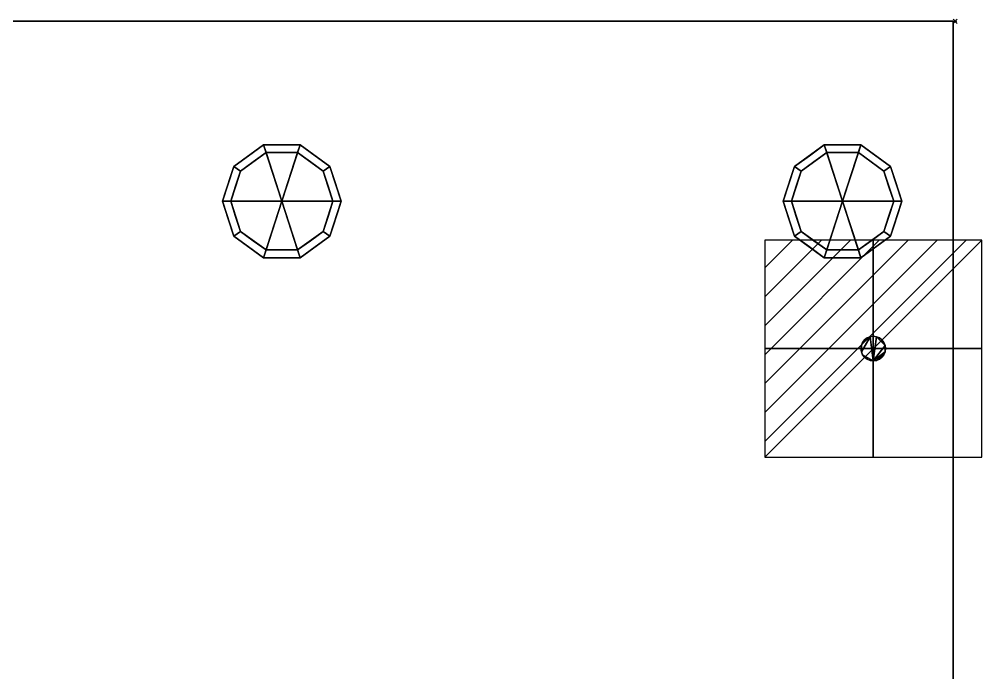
# Model space of a CAD drawing. Extents: x -1 to 1613, y -1132 to 1.
# Drawn here: x 1142.7 to 1613, y -318.5 to 1 of the extents above; entities that cross this region are included whole.
import ezdxf

# ---------------------------------------------------------------- set-up
doc = ezdxf.new("R2010")
doc.units = 0
doc.header["$PDMODE"] = 35
doc.linetypes.add('NASCOSTA', pattern=[9.525, 6.35, -3.175])
for name, color, linetype in [('IQ_200_2D', 1, 'Continuous'), ('IQ_200_3D', 1, 'Continuous'), ('IQ_CON_ELECTRICITY_INT', 7, 'Continuous'), ('IQ_INS_3D', 3, 'Continuous')]:
    doc.layers.add(name, color=color, linetype=linetype)

# ---------------------------------------------------------------- blocks, each defined once
blk = doc.blocks.new('*X0')
at = {"color": 0}
for p, q in [((286.774344, 2204.447934), (296.618251, 2214.291842)), ((286.774344, 2205.862148), (295.204037, 2214.291842)), ((286.774344, 2207.276361), (293.789824, 2214.291842)), ((286.774344, 2208.690575), (292.37561, 2214.291842)), ((286.774344, 2210.104788), (290.961397, 2214.291842)), ((286.774344, 2211.519002), (289.547183, 2214.291842)), ((286.774344, 2212.933216), (288.13297, 2214.291842))]:
    blk.add_line(p, q, dxfattribs=at)
blk = doc.blocks.new('ELECTRICITY')
for p, q in [((2.121, 2.121), (-2.121, 2.121)), ((-2.121, 2.121), (-2.121, -2.121)), ((-2.121, -2.121), (2.121, 2.121)), ((2.121, -2.121), (2.121, 2.121)), ((-2.121, -2.121), (2.121, -2.121))]:
    blk.add_line(p, q)
at = {"extrusion": (-1, 0, 0)}
for p, q in [((0, -2.121, 2.121), (0, 2.121, 2.121)), ((0, 2.121, -2.121), (0, -2.121, -2.121)), ((0, 2.121, 2.121), (0, 2.121, -2.121)), ((0, 2.121, -2.121), (0, -2.121, 2.121)), ((0, -2.121, -2.121), (0, -2.121, 2.121))]:
    blk.add_line(p, q, dxfattribs=at)
at = {"extrusion": (0, -1, 0)}
for p, q in [((2.121, 0, 2.121), (-2.121, 0, 2.121)), ((-2.121, 0, -2.121), (2.121, 0, -2.121)), ((-2.121, 0, 2.121), (-2.121, 0, -2.121)), ((-2.121, 0, -2.121), (2.121, 0, 2.121)), ((2.121, 0, -2.121), (2.121, 0, 2.121))]:
    blk.add_line(p, q, dxfattribs=at)
at = {"xscale": 0.4000000000000909, "yscale": 0.4000000000000909, "zscale": 0.4000000000000909}
blk.add_blockref('*X0', (-116.831, -883.595), dxfattribs=at)
at = {"extrusion": (-1, 0, 0), "xscale": 0.3999999999999773, "yscale": 0.3999999999999773, "zscale": 0.3999999999999773}
blk.add_blockref('*X0', (-116.831, -883.595), dxfattribs=at)
at = {"extrusion": (0, -1, 0), "xscale": 0.4000000000000909, "yscale": 0.4000000000000909, "zscale": 0.4000000000000909}
blk.add_blockref('*X0', (-116.831, -883.595), dxfattribs=at)

msp = doc.modelspace()

# ---------------------------------------------------------------- linework, layer by layer
at = {"layer": 'IQ_200_2D', "color": 7, "linetype": 'NASCOSTA', "ltscale": 10}
for p, q in [((1, 0), (1599, 0)), ((1599, 0), (1599, -698))]:
    msp.add_line(p, q, dxfattribs=at)
at = {"layer": 'IQ_INS_3D'}
msp.add_point((1600, 0), dxfattribs=at)

# ---------------------------------------------------------------- block references
at = {"layer": 'IQ_CON_ELECTRICITY_INT', "xscale": 25, "yscale": 25, "zscale": 25}
msp.add_blockref('ELECTRICITY', (1560, -160), dxfattribs=at)

# ---------------------------------------------------------------- meshes
at = {"layer": 'IQ_200_3D'}
mesh = msp.add_polyface(dxfattribs=at)
corners = [(1, 0, 650), (1, -653, 650), (1599, -653, 650), (1599, 0, 650)]
mesh.append_faces([[corners[k] for k in face] for face in [(0, 1, 2, 3)]])
mesh = msp.add_polyface(dxfattribs=at)
corners = [(1599, -653, 200), (1, -653, 200), (1, 0, 200), (1599, 0, 200)]
mesh.append_faces([[corners[k] for k in face] for face in [(0, 1, 2, 3)]])
mesh = msp.add_polyface(dxfattribs=at)
corners = [(1599, 0, 650), (1599, 0, 200), (1, 0, 200), (1, 0, 650)]
mesh.append_faces([[corners[k] for k in face] for face in [(0, 1, 2, 3)]])
mesh = msp.add_polyface(dxfattribs=at)
corners = [(1599, -653, 650), (1599, -653, 200), (1599, 0, 200), (1599, 0, 650)]
mesh.append_faces([[corners[k] for k in face] for face in [(0, 1, 2, 3)]])
mesh = msp.add_polyface(dxfattribs=at)
corners = [(1271, -88, 200), (1300, -88, 200), (1294.46, -70.95, 200), (1279.96, -60.42, 200), (1262.04, -60.42, 200), (1247.54, -70.95, 200), (1242, -88, 200)]
mesh.append_faces([[corners[k] for k in face] for face in [(0, 4, 5, 6)]], dxfattribs={"vtx0": -1})
mesh.append_faces([[corners[k] for k in face] for face in [(4, 0, 3)]], dxfattribs={"vtx0": -1, "vtx1": -1})
mesh.append_faces([[corners[k] for k in face] for face in [(0, 1, 2, 3)]], dxfattribs={"vtx3": -1})
mesh = msp.add_polyface(dxfattribs=at)
corners = [(1242, -88, 200), (1247.54, -70.95, 200), (1262.04, -60.42, 200), (1279.96, -60.42, 200), (1294.46, -70.95, 200), (1300, -88, 200), (1300, -88, 25), (1294.46, -70.95, 25), (1279.96, -60.42, 25), (1262.04, -60.42, 25), (1247.54, -70.95, 25), (1242, -88, 25), (1296.69, -77.82, 200), (1297.23, -79.48, 25), (1287.21, -65.69, 25), (1287.21, -65.69, 200), (1271, -60.42, 200), (1271, -60.42, 25), (1254.79, -65.69, 25), (1254.79, -65.69, 200), (1245.31, -77.82, 25), (1244.77, -79.48, 200), (1298.35, -82.91, 200), (1243.65, -82.91, 25)]
mesh.append_faces([[corners[k] for k in face] for face in [(7, 12, 13), (21, 23, 0), (1, 20, 21), (20, 1, 10)]], dxfattribs={"vtx0": -1, "vtx1": -1})
mesh.append_faces([[corners[k] for k in face] for face in [(13, 12, 22), (7, 4, 12), (21, 20, 23)]], dxfattribs={"vtx0": -1, "vtx2": -1})
mesh.append_faces([[corners[k] for k in face] for face in [(6, 13, 22)]], dxfattribs={"vtx1": -1, "vtx2": -1})
mesh.append_faces([[corners[k] for k in face] for face in [(15, 4, 7, 14), (3, 15, 14, 8), (17, 9, 2, 16), (19, 2, 9, 18), (18, 10, 1, 19), (16, 3, 8, 17)]], dxfattribs={"vtx1": -1, "vtx3": -1})
mesh.append_faces([[corners[k] for k in face] for face in [(22, 5, 6), (23, 11, 0)]], dxfattribs={"vtx2": -1})
mesh = msp.add_polyface(dxfattribs=at)
corners = [(1242, -88, 25), (1247.54, -70.95, 25), (1262.04, -60.42, 25), (1279.96, -60.42, 25), (1294.46, -70.95, 25), (1300, -88, 25), (1296, -88, 25), (1291.23, -73.31, 25), (1278.73, -64.22, 25), (1263.27, -64.22, 25), (1250.77, -73.31, 25), (1246, -88, 25)]
mesh.append_faces([[corners[k] for k in face] for face in [(1, 10, 11, 0)]], dxfattribs={"vtx0": -1})
mesh.append_faces([[corners[k] for k in face] for face in [(3, 8, 9, 2), (2, 9, 10, 1)]], dxfattribs={"vtx0": -1, "vtx2": -1})
mesh.append_faces([[corners[k] for k in face] for face in [(3, 4, 7, 8)]], dxfattribs={"vtx1": -1, "vtx3": -1})
mesh.append_faces([[corners[k] for k in face] for face in [(4, 5, 6, 7)]], dxfattribs={"vtx3": -1})
mesh = msp.add_polyface(dxfattribs=at)
corners = [(1545, -88, 200), (1574, -88, 200), (1568.46, -70.95, 200), (1553.96, -60.42, 200), (1536.04, -60.42, 200), (1521.54, -70.95, 200), (1516, -88, 200)]
mesh.append_faces([[corners[k] for k in face] for face in [(0, 4, 5, 6)]], dxfattribs={"vtx0": -1})
mesh.append_faces([[corners[k] for k in face] for face in [(4, 0, 3)]], dxfattribs={"vtx0": -1, "vtx1": -1})
mesh.append_faces([[corners[k] for k in face] for face in [(0, 1, 2, 3)]], dxfattribs={"vtx3": -1})
mesh = msp.add_polyface(dxfattribs=at)
corners = [(1516, -88, 200), (1521.54, -70.95, 200), (1536.04, -60.42, 200), (1553.96, -60.42, 200), (1568.46, -70.95, 200), (1574, -88, 200), (1574, -88, 25), (1568.46, -70.95, 25), (1553.96, -60.42, 25), (1536.04, -60.42, 25), (1521.54, -70.95, 25), (1516, -88, 25), (1570.69, -77.82, 200), (1571.23, -79.48, 25), (1561.21, -65.69, 25), (1561.21, -65.69, 200), (1545, -60.42, 200), (1545, -60.42, 25), (1528.79, -65.69, 25), (1528.79, -65.69, 200), (1519.31, -77.82, 25), (1518.77, -79.48, 200), (1572.35, -82.91, 200), (1517.65, -82.91, 25)]
mesh.append_faces([[corners[k] for k in face] for face in [(7, 12, 13), (21, 23, 0), (1, 20, 21), (20, 1, 10)]], dxfattribs={"vtx0": -1, "vtx1": -1})
mesh.append_faces([[corners[k] for k in face] for face in [(13, 12, 22), (7, 4, 12), (21, 20, 23)]], dxfattribs={"vtx0": -1, "vtx2": -1})
mesh.append_faces([[corners[k] for k in face] for face in [(6, 13, 22)]], dxfattribs={"vtx1": -1, "vtx2": -1})
mesh.append_faces([[corners[k] for k in face] for face in [(15, 4, 7, 14), (3, 15, 14, 8), (17, 9, 2, 16), (19, 2, 9, 18), (18, 10, 1, 19), (16, 3, 8, 17)]], dxfattribs={"vtx1": -1, "vtx3": -1})
mesh.append_faces([[corners[k] for k in face] for face in [(22, 5, 6), (23, 11, 0)]], dxfattribs={"vtx2": -1})
mesh = msp.add_polyface(dxfattribs=at)
corners = [(1516, -88, 25), (1521.54, -70.95, 25), (1536.04, -60.42, 25), (1553.96, -60.42, 25), (1568.46, -70.95, 25), (1574, -88, 25), (1570, -88, 25), (1565.23, -73.31, 25), (1552.73, -64.22, 25), (1537.27, -64.22, 25), (1524.77, -73.31, 25), (1520, -88, 25)]
mesh.append_faces([[corners[k] for k in face] for face in [(1, 10, 11, 0)]], dxfattribs={"vtx0": -1})
mesh.append_faces([[corners[k] for k in face] for face in [(3, 8, 9, 2), (2, 9, 10, 1)]], dxfattribs={"vtx0": -1, "vtx2": -1})
mesh.append_faces([[corners[k] for k in face] for face in [(3, 4, 7, 8)]], dxfattribs={"vtx1": -1, "vtx3": -1})
mesh.append_faces([[corners[k] for k in face] for face in [(4, 5, 6, 7)]], dxfattribs={"vtx3": -1})
mesh = msp.add_polyface(dxfattribs=at)
corners = [(1246, -88, 25), (1250.77, -73.31, 25), (1263.27, -64.22, 25), (1278.73, -64.22, 25), (1291.23, -73.31, 25), (1296, -88, 25), (1296, -88, 0), (1291.23, -73.31, 0), (1278.73, -64.22, 0), (1263.27, -64.22, 0), (1250.77, -73.31, 0), (1246, -88, 0), (1293.68, -80.87, 0), (1293.61, -80.65, 25), (1284.98, -68.76, 25), (1284.98, -68.76, 0), (1271, -64.22, 25), (1271, -64.22, 0), (1248.32, -80.87, 0), (1248.39, -80.65, 25), (1257.02, -68.76, 25), (1257.02, -68.76, 0)]
mesh.append_faces([[corners[k] for k in face] for face in [(7, 13, 12)]], dxfattribs={"vtx0": -1, "vtx1": -1})
mesh.append_faces([[corners[k] for k in face] for face in [(15, 14, 4, 7), (14, 15, 8, 3), (12, 13, 5), (9, 2, 16), (19, 10, 18), (10, 19, 1), (20, 21, 10, 1), (2, 9, 21, 20), (18, 0, 19)]], dxfattribs={"vtx0": -1, "vtx2": -1})
mesh.append_faces([[corners[k] for k in face] for face in [(4, 13, 7), (8, 17, 3)]], dxfattribs={"vtx1": -1, "vtx2": -1})
mesh.append_faces([[corners[k] for k in face] for face in [(16, 3, 17, 9)]], dxfattribs={"vtx1": -1, "vtx3": -1})
mesh.append_faces([[corners[k] for k in face] for face in [(5, 6, 12), (18, 11, 0)]], dxfattribs={"vtx2": -1})
mesh = msp.add_polyface(dxfattribs=at)
corners = [(1246, -88, 0), (1250.77, -73.31, 0), (1263.27, -64.22, 0), (1278.73, -64.22, 0), (1291.23, -73.31, 0), (1296, -88, 0), (1271, -88, 0)]
mesh.append_faces([[corners[k] for k in face] for face in [(3, 6, 2)]], dxfattribs={"vtx0": -1, "vtx1": -1})
mesh.append_faces([[corners[k] for k in face] for face in [(1, 2, 6, 0)]], dxfattribs={"vtx1": -1})
mesh.append_faces([[corners[k] for k in face] for face in [(4, 5, 6, 3)]], dxfattribs={"vtx2": -1})
mesh = msp.add_polyface(dxfattribs=at)
corners = [(1520, -88, 25), (1524.77, -73.31, 25), (1537.27, -64.22, 25), (1552.73, -64.22, 25), (1565.23, -73.31, 25), (1570, -88, 25), (1570, -88, 0), (1565.23, -73.31, 0), (1552.73, -64.22, 0), (1537.27, -64.22, 0), (1524.77, -73.31, 0), (1520, -88, 0), (1567.68, -80.87, 0), (1567.61, -80.65, 25), (1558.98, -68.76, 25), (1558.98, -68.76, 0), (1545, -64.22, 25), (1545, -64.22, 0), (1522.32, -80.87, 0), (1522.39, -80.65, 25), (1531.02, -68.76, 25), (1531.02, -68.76, 0)]
mesh.append_faces([[corners[k] for k in face] for face in [(7, 13, 12)]], dxfattribs={"vtx0": -1, "vtx1": -1})
mesh.append_faces([[corners[k] for k in face] for face in [(15, 14, 4, 7), (14, 15, 8, 3), (12, 13, 5), (9, 2, 16), (19, 10, 18), (10, 19, 1), (20, 21, 10, 1), (2, 9, 21, 20), (18, 0, 19)]], dxfattribs={"vtx0": -1, "vtx2": -1})
mesh.append_faces([[corners[k] for k in face] for face in [(4, 13, 7), (8, 17, 3)]], dxfattribs={"vtx1": -1, "vtx2": -1})
mesh.append_faces([[corners[k] for k in face] for face in [(16, 3, 17, 9)]], dxfattribs={"vtx1": -1, "vtx3": -1})
mesh.append_faces([[corners[k] for k in face] for face in [(5, 6, 12), (18, 11, 0)]], dxfattribs={"vtx2": -1})
mesh = msp.add_polyface(dxfattribs=at)
corners = [(1520, -88, 0), (1524.77, -73.31, 0), (1537.27, -64.22, 0), (1552.73, -64.22, 0), (1565.23, -73.31, 0), (1570, -88, 0), (1545, -88, 0)]
mesh.append_faces([[corners[k] for k in face] for face in [(3, 6, 2)]], dxfattribs={"vtx0": -1, "vtx1": -1})
mesh.append_faces([[corners[k] for k in face] for face in [(1, 2, 6, 0)]], dxfattribs={"vtx1": -1})
mesh.append_faces([[corners[k] for k in face] for face in [(4, 5, 6, 3)]], dxfattribs={"vtx2": -1})
mesh = msp.add_polyface(dxfattribs=at)
corners = [(1271, -88, 200), (1242, -88, 200), (1247.54, -105.05, 200), (1262.04, -115.58, 200), (1279.96, -115.58, 200), (1294.46, -105.05, 200), (1300, -88, 200)]
mesh.append_faces([[corners[k] for k in face] for face in [(0, 4, 5, 6)]], dxfattribs={"vtx0": -1})
mesh.append_faces([[corners[k] for k in face] for face in [(0, 3, 4)]], dxfattribs={"vtx0": -1, "vtx2": -1})
mesh.append_faces([[corners[k] for k in face] for face in [(0, 1, 2, 3)]], dxfattribs={"vtx3": -1})
mesh = msp.add_polyface(dxfattribs=at)
corners = [(1300, -88, 200), (1294.46, -105.05, 200), (1279.96, -115.58, 200), (1262.04, -115.58, 200), (1247.54, -105.05, 200), (1242, -88, 200), (1242, -88, 25), (1247.54, -105.05, 25), (1262.04, -115.58, 25), (1279.96, -115.58, 25), (1294.46, -105.05, 25), (1300, -88, 25), (1254.79, -110.31, 200), (1254.79, -110.31, 25), (1244.77, -96.52, 200), (1244.77, -96.52, 25), (1271, -115.58, 200), (1271, -115.58, 25), (1287.21, -110.31, 25), (1287.21, -110.31, 200), (1296.69, -98.18, 25), (1297.23, -96.52, 200), (1298.35, -93.09, 25)]
mesh.append_faces([[corners[k] for k in face] for face in [(21, 22, 0), (20, 1, 10), (1, 20, 21)]], dxfattribs={"vtx0": -1, "vtx1": -1})
mesh.append_faces([[corners[k] for k in face] for face in [(21, 20, 22)]], dxfattribs={"vtx0": -1, "vtx2": -1})
mesh.append_faces([[corners[k] for k in face] for face in [(3, 12, 13, 8), (15, 7, 4, 14), (12, 4, 7, 13), (17, 9, 2, 16), (19, 2, 9, 18), (1, 19, 18, 10), (16, 3, 8, 17)]], dxfattribs={"vtx1": -1, "vtx3": -1})
mesh.append_faces([[corners[k] for k in face] for face in [(5, 6, 15, 14), (22, 11, 0)]], dxfattribs={"vtx2": -1})
mesh = msp.add_polyface(dxfattribs=at)
corners = [(1300, -88, 25), (1294.46, -105.05, 25), (1279.96, -115.58, 25), (1262.04, -115.58, 25), (1247.54, -105.05, 25), (1242, -88, 25), (1246, -88, 25), (1250.77, -102.69, 25), (1263.27, -111.78, 25), (1278.73, -111.78, 25), (1291.23, -102.69, 25), (1296, -88, 25)]
mesh.append_faces([[corners[k] for k in face] for face in [(10, 1, 2, 9)]], dxfattribs={"vtx0": -1, "vtx2": -1})
mesh.append_faces([[corners[k] for k in face] for face in [(6, 7, 4, 5)]], dxfattribs={"vtx1": -1})
mesh.append_faces([[corners[k] for k in face] for face in [(8, 9, 2, 3), (7, 8, 3, 4)]], dxfattribs={"vtx1": -1, "vtx3": -1})
mesh.append_faces([[corners[k] for k in face] for face in [(11, 0, 1, 10)]], dxfattribs={"vtx2": -1})
mesh = msp.add_polyface(dxfattribs=at)
corners = [(1296, -88, 25), (1291.23, -102.69, 25), (1278.73, -111.78, 25), (1263.27, -111.78, 25), (1250.77, -102.69, 25), (1246, -88, 25), (1246, -88, 0), (1250.77, -102.69, 0), (1263.27, -111.78, 0), (1278.73, -111.78, 0), (1291.23, -102.69, 0), (1296, -88, 0), (1257.02, -107.24, 0), (1257.02, -107.24, 25), (1248.39, -95.35, 25), (1248.39, -95.35, 0), (1271, -111.78, 25), (1271, -111.78, 0), (1293.68, -95.13, 0), (1293.61, -95.35, 25), (1284.98, -107.24, 0), (1284.98, -107.24, 25)]
mesh.append_faces([[corners[k] for k in face] for face in [(15, 14, 5, 6)]], dxfattribs={"vtx0": -1})
mesh.append_faces([[corners[k] for k in face] for face in [(7, 4, 14, 15), (9, 2, 16, 17), (8, 3, 13, 12), (12, 13, 4, 7), (19, 10, 18), (17, 16, 3, 8), (10, 19, 1), (18, 0, 19)]], dxfattribs={"vtx0": -1, "vtx2": -1})
mesh.append_faces([[corners[k] for k in face] for face in [(21, 2, 9, 20), (1, 21, 20, 10)]], dxfattribs={"vtx1": -1, "vtx3": -1})
mesh.append_faces([[corners[k] for k in face] for face in [(18, 11, 0)]], dxfattribs={"vtx2": -1})
mesh = msp.add_polyface(dxfattribs=at)
corners = [(1296, -88, 0), (1291.23, -102.69, 0), (1278.73, -111.78, 0), (1263.27, -111.78, 0), (1250.77, -102.69, 0), (1246, -88, 0), (1271, -88, 0)]
mesh.append_faces([[corners[k] for k in face] for face in [(1, 2, 6, 0)]], dxfattribs={"vtx1": -1})
mesh.append_faces([[corners[k] for k in face] for face in [(2, 3, 6)]], dxfattribs={"vtx1": -1, "vtx2": -1})
mesh.append_faces([[corners[k] for k in face] for face in [(4, 5, 6, 3)]], dxfattribs={"vtx2": -1})
mesh = msp.add_polyface(dxfattribs=at)
corners = [(1545, -88, 200), (1516, -88, 200), (1521.54, -105.05, 200), (1536.04, -115.58, 200), (1553.96, -115.58, 200), (1568.46, -105.05, 200), (1574, -88, 200)]
mesh.append_faces([[corners[k] for k in face] for face in [(0, 4, 5, 6)]], dxfattribs={"vtx0": -1})
mesh.append_faces([[corners[k] for k in face] for face in [(0, 3, 4)]], dxfattribs={"vtx0": -1, "vtx2": -1})
mesh.append_faces([[corners[k] for k in face] for face in [(0, 1, 2, 3)]], dxfattribs={"vtx3": -1})
mesh = msp.add_polyface(dxfattribs=at)
corners = [(1574, -88, 200), (1568.46, -105.05, 200), (1553.96, -115.58, 200), (1536.04, -115.58, 200), (1521.54, -105.05, 200), (1516, -88, 200), (1516, -88, 25), (1521.54, -105.05, 25), (1536.04, -115.58, 25), (1553.96, -115.58, 25), (1568.46, -105.05, 25), (1574, -88, 25), (1528.79, -110.31, 200), (1528.79, -110.31, 25), (1518.77, -96.52, 200), (1518.77, -96.52, 25), (1545, -115.58, 200), (1545, -115.58, 25), (1561.21, -110.31, 25), (1561.21, -110.31, 200), (1570.69, -98.18, 25), (1571.23, -96.52, 200), (1572.35, -93.09, 25)]
mesh.append_faces([[corners[k] for k in face] for face in [(21, 22, 0), (20, 1, 10), (1, 20, 21)]], dxfattribs={"vtx0": -1, "vtx1": -1})
mesh.append_faces([[corners[k] for k in face] for face in [(21, 20, 22)]], dxfattribs={"vtx0": -1, "vtx2": -1})
mesh.append_faces([[corners[k] for k in face] for face in [(3, 12, 13, 8), (15, 7, 4, 14), (12, 4, 7, 13), (17, 9, 2, 16), (19, 2, 9, 18), (1, 19, 18, 10), (16, 3, 8, 17)]], dxfattribs={"vtx1": -1, "vtx3": -1})
mesh.append_faces([[corners[k] for k in face] for face in [(5, 6, 15, 14), (22, 11, 0)]], dxfattribs={"vtx2": -1})
mesh = msp.add_polyface(dxfattribs=at)
corners = [(1574, -88, 25), (1568.46, -105.05, 25), (1553.96, -115.58, 25), (1536.04, -115.58, 25), (1521.54, -105.05, 25), (1516, -88, 25), (1520, -88, 25), (1524.77, -102.69, 25), (1537.27, -111.78, 25), (1552.73, -111.78, 25), (1565.23, -102.69, 25), (1570, -88, 25)]
mesh.append_faces([[corners[k] for k in face] for face in [(10, 1, 2, 9)]], dxfattribs={"vtx0": -1, "vtx2": -1})
mesh.append_faces([[corners[k] for k in face] for face in [(6, 7, 4, 5)]], dxfattribs={"vtx1": -1})
mesh.append_faces([[corners[k] for k in face] for face in [(8, 9, 2, 3), (7, 8, 3, 4)]], dxfattribs={"vtx1": -1, "vtx3": -1})
mesh.append_faces([[corners[k] for k in face] for face in [(11, 0, 1, 10)]], dxfattribs={"vtx2": -1})
mesh = msp.add_polyface(dxfattribs=at)
corners = [(1570, -88, 25), (1565.23, -102.69, 25), (1552.73, -111.78, 25), (1537.27, -111.78, 25), (1524.77, -102.69, 25), (1520, -88, 25), (1520, -88, 0), (1524.77, -102.69, 0), (1537.27, -111.78, 0), (1552.73, -111.78, 0), (1565.23, -102.69, 0), (1570, -88, 0), (1531.02, -107.24, 0), (1531.02, -107.24, 25), (1522.39, -95.35, 25), (1522.39, -95.35, 0), (1545, -111.78, 25), (1545, -111.78, 0), (1567.68, -95.13, 0), (1567.61, -95.35, 25), (1558.98, -107.24, 0), (1558.98, -107.24, 25)]
mesh.append_faces([[corners[k] for k in face] for face in [(15, 14, 5, 6)]], dxfattribs={"vtx0": -1})
mesh.append_faces([[corners[k] for k in face] for face in [(7, 4, 14, 15), (9, 2, 16, 17), (8, 3, 13, 12), (12, 13, 4, 7), (19, 10, 18), (17, 16, 3, 8), (10, 19, 1), (18, 0, 19)]], dxfattribs={"vtx0": -1, "vtx2": -1})
mesh.append_faces([[corners[k] for k in face] for face in [(21, 2, 9, 20), (1, 21, 20, 10)]], dxfattribs={"vtx1": -1, "vtx3": -1})
mesh.append_faces([[corners[k] for k in face] for face in [(18, 11, 0)]], dxfattribs={"vtx2": -1})
mesh = msp.add_polyface(dxfattribs=at)
corners = [(1570, -88, 0), (1565.23, -102.69, 0), (1552.73, -111.78, 0), (1537.27, -111.78, 0), (1524.77, -102.69, 0), (1520, -88, 0), (1545, -88, 0)]
mesh.append_faces([[corners[k] for k in face] for face in [(1, 2, 6, 0)]], dxfattribs={"vtx1": -1})
mesh.append_faces([[corners[k] for k in face] for face in [(2, 3, 6)]], dxfattribs={"vtx1": -1, "vtx2": -1})
mesh.append_faces([[corners[k] for k in face] for face in [(4, 5, 6, 3)]], dxfattribs={"vtx2": -1})
mesh = msp.add_polyface(dxfattribs=at)
corners = [(1554, -160, 200), (1554.2, -161.55, 200), (1554.8, -163, 200), (1555.76, -164.24, 200), (1557, -165.2, 200), (1558.45, -165.8, 200), (1560, -166, 200), (1561.55, -165.8, 200), (1563, -165.2, 200), (1564.24, -164.24, 200), (1565.2, -163, 200), (1565.8, -161.55, 200), (1566, -160, 200), (1565.8, -158.45, 200), (1565.2, -157, 200), (1564.24, -155.76, 200), (1563, -154.8, 200), (1561.55, -154.2, 200), (1560, -154, 200), (1558.45, -154.2, 200), (1557, -154.8, 200), (1555.76, -155.76, 200), (1554.8, -157, 200), (1554.2, -158.45, 200)]
mesh.append_faces([[corners[k] for k in face] for face in [(10, 7, 8, 9), (4, 2, 3), (16, 14, 15)]], dxfattribs={"vtx0": -1})
mesh.append_faces([[corners[k] for k in face] for face in [(13, 6, 11, 12), (19, 6, 17, 18)]], dxfattribs={"vtx0": -1, "vtx1": -1})
mesh.append_faces([[corners[k] for k in face] for face in [(13, 17, 6)]], dxfattribs={"vtx0": -1, "vtx1": -1, "vtx2": -1})
mesh.append_faces([[corners[k] for k in face] for face in [(11, 6, 7, 10), (17, 13, 14, 16)]], dxfattribs={"vtx0": -1, "vtx2": -1})
mesh.append_faces([[corners[k] for k in face] for face in [(19, 22, 23, 1)]], dxfattribs={"vtx0": -1, "vtx2": -1, "vtx3": -1})
mesh.append_faces([[corners[k] for k in face] for face in [(0, 1, 23)]], dxfattribs={"vtx1": -1})
mesh.append_faces([[corners[k] for k in face] for face in [(1, 2, 6, 19)]], dxfattribs={"vtx1": -1, "vtx2": -1, "vtx3": -1})
mesh.append_faces([[corners[k] for k in face] for face in [(20, 21, 22, 19)]], dxfattribs={"vtx2": -1})
mesh.append_faces([[corners[k] for k in face] for face in [(4, 5, 6, 2)]], dxfattribs={"vtx2": -1, "vtx3": -1})
mesh = msp.add_polyface(dxfattribs=at)
corners = [(1554, -160, 189.99), (1554.2, -158.45, 189.99), (1554.8, -157, 189.99), (1555.76, -155.76, 189.99), (1557, -154.8, 189.99), (1558.45, -154.2, 189.99), (1560, -154, 189.99), (1561.55, -154.2, 189.99), (1563, -154.8, 189.99), (1564.24, -155.76, 189.99), (1565.2, -157, 189.99), (1565.8, -158.45, 189.99), (1566, -160, 189.99), (1565.8, -161.55, 189.99), (1565.2, -163, 189.99), (1564.24, -164.24, 189.99), (1563, -165.2, 189.99), (1561.55, -165.8, 189.99), (1560, -166, 189.99), (1558.45, -165.8, 189.99), (1557, -165.2, 189.99), (1555.76, -164.24, 189.99), (1554.8, -163, 189.99), (1554.2, -161.55, 189.99)]
mesh.append_faces([[corners[k] for k in face] for face in [(10, 8, 9), (1, 23, 0), (16, 14, 15), (22, 20, 21), (13, 11, 12)]], dxfattribs={"vtx0": -1})
mesh.append_faces([[corners[k] for k in face] for face in [(18, 13, 17)]], dxfattribs={"vtx0": -1, "vtx1": -1})
mesh.append_faces([[corners[k] for k in face] for face in [(18, 7, 11, 13)]], dxfattribs={"vtx0": -1, "vtx1": -1, "vtx2": -1, "vtx3": -1})
mesh.append_faces([[corners[k] for k in face] for face in [(17, 13, 14, 16)]], dxfattribs={"vtx0": -1, "vtx2": -1})
mesh.append_faces([[corners[k] for k in face] for face in [(18, 22, 23, 5)]], dxfattribs={"vtx0": -1, "vtx2": -1, "vtx3": -1})
mesh.append_faces([[corners[k] for k in face] for face in [(1, 2, 5, 23)]], dxfattribs={"vtx1": -1, "vtx2": -1, "vtx3": -1})
mesh.append_faces([[corners[k] for k in face] for face in [(7, 8, 10, 11)]], dxfattribs={"vtx1": -1, "vtx3": -1})
mesh.append_faces([[corners[k] for k in face] for face in [(5, 6, 7, 18), (18, 19, 20, 22)]], dxfattribs={"vtx2": -1, "vtx3": -1})
mesh.append_faces([[corners[k] for k in face] for face in [(2, 3, 4, 5)]], dxfattribs={"vtx3": -1})
mesh = msp.add_polyface(dxfattribs=at)
corners = [(1554, -160, 200), (1554.2, -158.45, 200), (1554.8, -157, 200), (1555.76, -155.76, 200), (1557, -154.8, 200), (1558.45, -154.2, 200), (1560, -154, 200), (1561.55, -154.2, 200), (1563, -154.8, 200), (1564.24, -155.76, 200), (1565.2, -157, 200), (1565.8, -158.45, 200), (1566, -160, 200), (1566, -160, 189.99), (1565.8, -158.45, 189.99), (1565.2, -157, 189.99), (1564.24, -155.76, 189.99), (1563, -154.8, 189.99), (1561.55, -154.2, 189.99), (1560, -154, 189.99), (1558.45, -154.2, 189.99), (1557, -154.8, 189.99), (1555.76, -155.76, 189.99), (1554.8, -157, 189.99), (1554.2, -158.45, 189.99), (1554, -160, 189.99)]
mesh.append_faces([[corners[k] for k in face] for face in [(13, 14, 11, 12), (0, 1, 24, 25)]], dxfattribs={"vtx1": -1})
mesh.append_faces([[corners[k] for k in face] for face in [(14, 15, 10, 11), (16, 17, 8, 9), (15, 16, 9, 10), (17, 18, 7, 8), (6, 7, 18, 19), (19, 20, 5, 6), (20, 21, 4, 5), (22, 23, 2, 3), (21, 22, 3, 4), (23, 24, 1, 2)]], dxfattribs={"vtx1": -1, "vtx3": -1})
mesh = msp.add_polyface(dxfattribs=at)
corners = [(1566, -160, 200), (1565.8, -161.55, 200), (1565.2, -163, 200), (1564.24, -164.24, 200), (1563, -165.2, 200), (1561.55, -165.8, 200), (1560, -166, 200), (1558.45, -165.8, 200), (1557, -165.2, 200), (1555.76, -164.24, 200), (1554.8, -163, 200), (1554.2, -161.55, 200), (1554, -160, 200), (1554, -160, 189.99), (1554.2, -161.55, 189.99), (1554.8, -163, 189.99), (1555.76, -164.24, 189.99), (1557, -165.2, 189.99), (1558.45, -165.8, 189.99), (1560, -166, 189.99), (1561.55, -165.8, 189.99), (1563, -165.2, 189.99), (1564.24, -164.24, 189.99), (1565.2, -163, 189.99), (1565.8, -161.55, 189.99), (1566, -160, 189.99)]
mesh.append_faces([[corners[k] for k in face] for face in [(13, 14, 11, 12), (0, 1, 24, 25)]], dxfattribs={"vtx1": -1})
mesh.append_faces([[corners[k] for k in face] for face in [(14, 15, 10, 11), (16, 17, 8, 9), (15, 16, 9, 10), (17, 18, 7, 8), (6, 7, 18, 19), (19, 20, 5, 6), (20, 21, 4, 5), (22, 23, 2, 3), (21, 22, 3, 4), (23, 24, 1, 2)]], dxfattribs={"vtx1": -1, "vtx3": -1})

doc.saveas('drawing.dxf')
